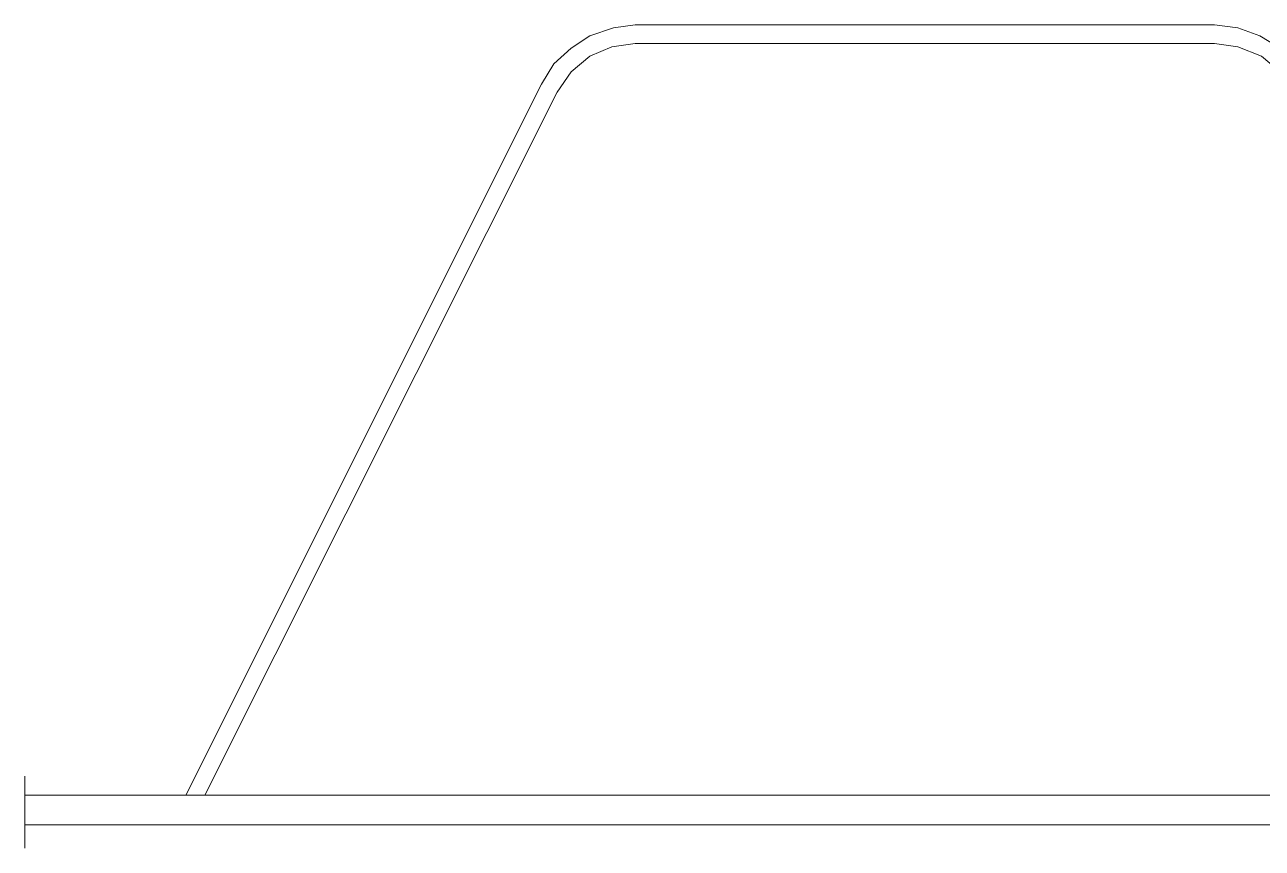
# Model space of a CAD drawing. Header units: millimetres. Extents: x 24 to 410, y 10 to 282.
# Drawn here: x 67.52 to 100.99, y 220.22 to 242.49 of the extents above; entities that cross this region are included whole.
import ezdxf

# ---------------------------------------------------------------- set-up
doc = ezdxf.new("R2010")
doc.units = ezdxf.units.MM

msp = doc.modelspace()

# ---------------------------------------------------------------- linework, layer by layer
at = {"color": 7, "lineweight": 0}
for points in [[(84.031667, 242.485333), (83.439, 242.400667), (82.804, 242.189), (82.296, 241.850333), (81.830333, 241.427), (81.491667, 240.876667)], [(99.695, 242.485333), (84.031667, 242.485333)], [(111.887, 221.657333), (102.277333, 240.876667), (101.938667, 241.427), (101.473, 241.850333), (100.922667, 242.189), (100.33, 242.400667), (99.695, 242.485333)], [(84.031667, 241.977333), (83.396667, 241.892667), (82.804, 241.638667), (82.296, 241.215333), (81.915, 240.665)], [(99.695, 241.977333), (84.031667, 241.977333)], [(111.336667, 221.657333), (101.854, 240.665), (101.473, 241.215333), (100.965, 241.638667), (100.33, 241.892667), (99.695, 241.977333)], [(81.491667, 240.876667), (71.882, 221.657333)], [(81.915, 240.665), (72.39, 221.657333)], [(67.521667, 222.165333), (67.521667, 220.218)], [(198.755, 221.657333), (67.521667, 221.657333)], [(198.755, 220.853), (67.521667, 220.853)]]:
    msp.add_lwpolyline(points, dxfattribs=at)

doc.saveas('drawing.dxf')
